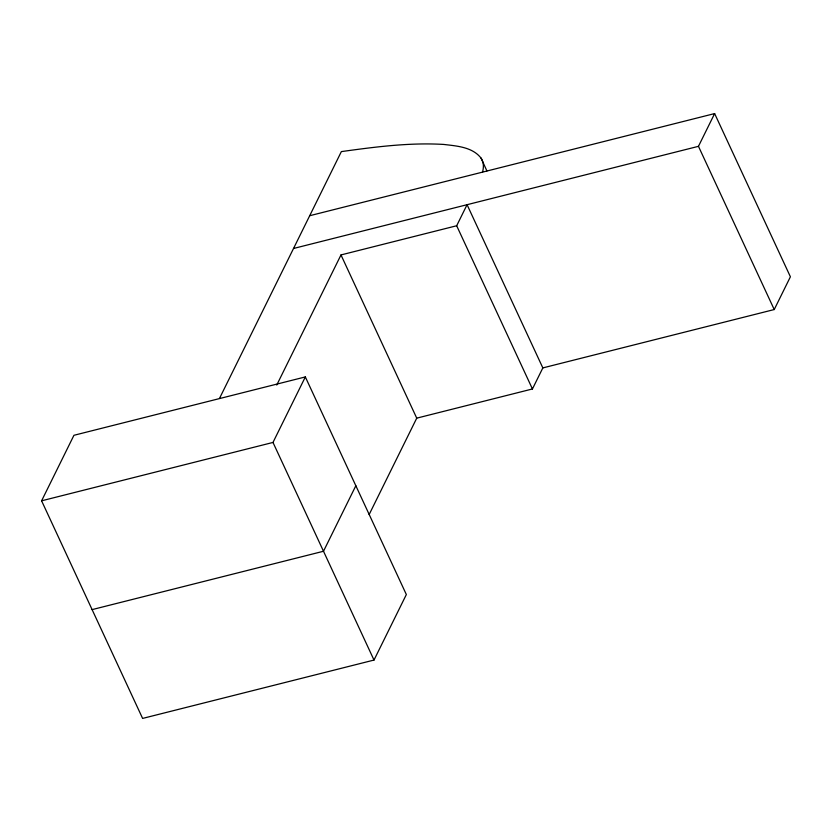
<?xml version="1.0" encoding="UTF-8"?>
<svg xmlns="http://www.w3.org/2000/svg" width="832" height="832" viewBox="0 0 832 832"><rect width="100%" height="100%" fill="white"/><g stroke="black" fill="none" stroke-linecap="round" stroke-linejoin="round"><path stroke-width="1.25" d="M41.6 500.812L73.944 435.292L305.334 376.927L406.349 594.547L374.005 660.057L142.615 718.422L41.6 500.812L272.99 442.437L305.334 376.927M219.492 398.434L341.359 151.601C375.232 146.921 409.458 142.397 443.726 144.435C456.758 146.006 472.566 146.942 481.187 158.288A91.967 35.932 -24.9 0 1 482.508 172.13M276.754 385.039L340.985 254.935L456.674 225.753L467.074 204.703L542.838 367.91L532.438 388.97L416.738 418.153L369.138 514.561M355.846 485.732L323.502 551.252L92.102 609.617M293.53 248.477L698.464 146.328L714.636 113.578L790.4 276.786L774.228 309.546L542.838 367.91M309.702 215.717L714.636 113.578M698.464 146.328L774.228 309.546M456.674 225.753L532.438 388.97M340.985 254.935L416.738 418.153M272.99 442.437L374.005 660.057M481.021 158.038L486.907 170.945"/></g></svg>
